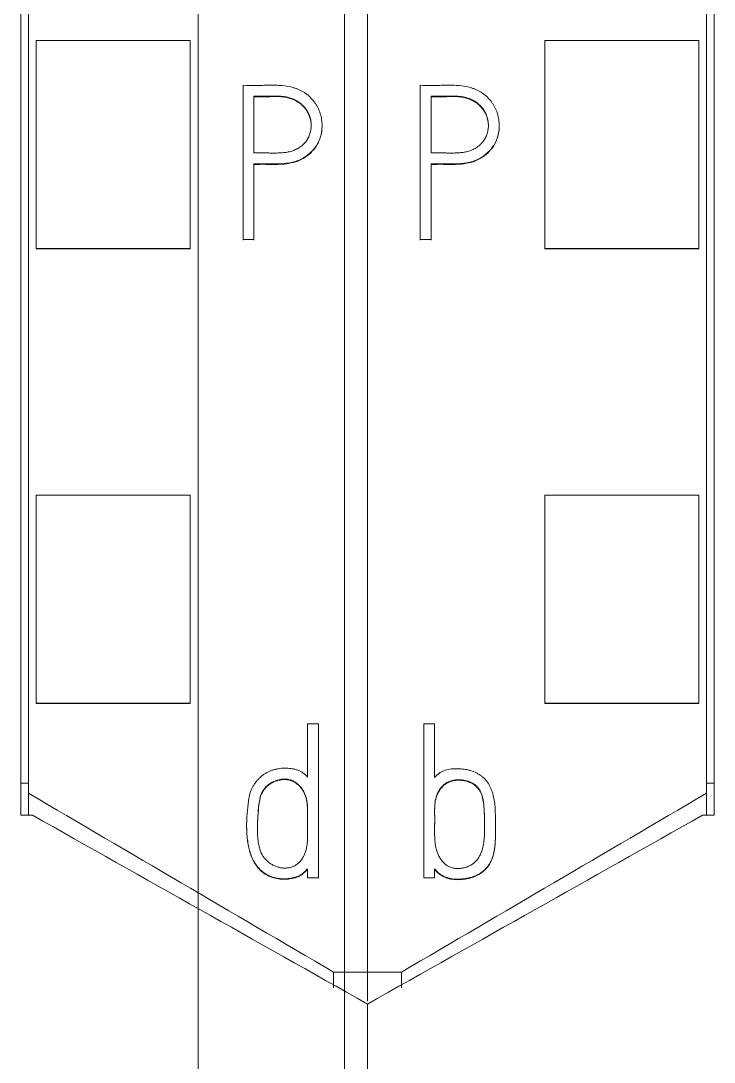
# Model space of a CAD drawing. Header units: millimetres. Extents: x 4137 to 6698, y 1400 to 3585.
# Drawn here: x 5176.55 to 5185.55, y 3245.87 to 3259.39 of the extents above; entities that cross this region are included whole.
import ezdxf

# ---------------------------------------------------------------- set-up
doc = ezdxf.new("R2010")
doc.units = ezdxf.units.MM
doc.layers.add('000-PI-Oprema', color=30, linetype='Continuous', lineweight=5)

msp = doc.modelspace()

# ---------------------------------------------------------------- linework, layer by layer
at = {"layer": '000-PI-Oprema', "color": 0, "linetype": 'ByBlock', "lineweight": 0}
for p, q in [((5181.048, 3360.459), (5181.048, 3247.041)), ((5181.048, 3360.459), (5181.048, 3247.041)), ((5176.648, 3249.363), (5176.648, 3358.178)), ((5185.448, 3358.178), (5185.448, 3249.363)), ((5178.848, 3293.528), (5178.848, 3229.573)), ((5180.748, 3293.528), (5180.748, 3229.573)), ((5176.748, 3256.433), (5176.748, 3259.134)), ((5176.748, 3259.134), (5178.748, 3259.134)), ((5178.748, 3256.433), (5178.748, 3259.134)), ((5183.348, 3256.433), (5183.348, 3259.134)), ((5185.348, 3259.134), (5183.348, 3259.134)), ((5185.348, 3256.433), (5185.348, 3259.134)), ((5179.432, 3258.551), (5179.432, 3256.549)), ((5181.732, 3258.551), (5181.732, 3256.549)), ((5179.573, 3257.673), (5179.573, 3258.409)), ((5181.873, 3257.673), (5181.873, 3258.409)), ((5180.458, 3258.022), (5180.458, 3258.028)), ((5182.758, 3258.022), (5182.758, 3258.028)), ((5179.573, 3256.549), (5179.573, 3257.532)), ((5181.873, 3256.549), (5181.873, 3257.532)), ((5179.432, 3256.549), (5179.573, 3256.549)), ((5179.432, 3256.549), (5179.432, 3256.543)), ((5179.573, 3256.549), (5179.573, 3256.543)), ((5181.732, 3256.549), (5181.873, 3256.549)), ((5181.732, 3256.549), (5181.732, 3256.543)), ((5181.873, 3256.549), (5181.873, 3256.543)), ((5176.748, 3256.428), (5176.748, 3256.433)), ((5176.748, 3256.433), (5178.748, 3256.433)), ((5176.748, 3256.428), (5178.748, 3256.428)), ((5178.748, 3256.428), (5178.748, 3256.433)), ((5183.348, 3256.428), (5183.348, 3256.433)), ((5185.348, 3256.433), (5183.348, 3256.433)), ((5185.348, 3256.428), (5183.348, 3256.428)), ((5185.348, 3256.428), (5185.348, 3256.433)), ((5176.748, 3250.531), (5176.748, 3253.232)), ((5176.748, 3253.232), (5178.748, 3253.232)), ((5178.748, 3250.531), (5178.748, 3253.232)), ((5183.348, 3250.531), (5183.348, 3253.232)), ((5185.348, 3253.232), (5183.348, 3253.232)), ((5185.348, 3250.531), (5185.348, 3253.232)), ((5176.748, 3250.528), (5176.748, 3250.531)), ((5176.748, 3250.531), (5178.748, 3250.531)), ((5176.748, 3250.528), (5178.748, 3250.528)), ((5178.748, 3250.528), (5178.748, 3250.531)), ((5183.348, 3250.528), (5183.348, 3250.531)), ((5185.348, 3250.531), (5183.348, 3250.531)), ((5185.348, 3250.528), (5183.348, 3250.528)), ((5185.348, 3250.528), (5185.348, 3250.531)), ((5180.27, 3250.264), (5180.27, 3249.572)), ((5180.411, 3250.264), (5180.27, 3250.264)), ((5180.411, 3248.264), (5180.411, 3250.264)), ((5181.781, 3248.264), (5181.781, 3250.264)), ((5181.781, 3250.264), (5181.919, 3250.264)), ((5181.919, 3250.264), (5181.919, 3249.569)), ((5176.548, 3249.492), (5176.648, 3249.492)), ((5185.548, 3249.492), (5185.448, 3249.492)), ((5176.648, 3249.078), (5176.648, 3249.363)), ((5185.448, 3249.363), (5185.448, 3249.078)), ((5176.548, 3249.078), (5176.698, 3249.078)), ((5185.398, 3249.078), (5185.548, 3249.078)), ((5179.479, 3248.941), (5179.479, 3248.931)), ((5182.709, 3248.889), (5182.709, 3248.895)), ((5180.27, 3248.383), (5180.27, 3248.264)), ((5181.919, 3248.383), (5181.919, 3248.264)), ((5180.27, 3248.264), (5180.411, 3248.264)), ((5181.919, 3248.264), (5181.781, 3248.264)), ((5180.608, 3247.041), (5180.608, 3246.837)), ((5181.048, 3247.041), (5180.608, 3247.041)), ((5181.048, 3247.041), (5181.048, 3246.664)), ((5181.048, 3247.041), (5181.048, 3246.671)), ((5181.488, 3247.041), (5181.048, 3247.041)), ((5181.488, 3246.837), (5181.488, 3247.041))]:
    msp.add_line(p, q, dxfattribs=at)
for points, knots in [([(5176.548, 3249.078), (5176.548, 3252.418), (5176.548, 3260.383), (5176.548, 3273.023), (5176.548, 3288.509), (5176.548, 3302.803), (5176.548, 3317.013), (5176.548, 3331.58), (5176.548, 3345.75), (5176.548, 3355.32), (5176.548, 3358.364)], [0, 0, 0, 0, 0.091483, 0.21812, 0.346206, 0.515858, 0.610111, 0.736264, 0.916066, 1, 1, 1, 1]), ([(5185.548, 3358.364), (5185.548, 3355.32), (5185.548, 3345.75), (5185.548, 3331.58), (5185.548, 3317.013), (5185.548, 3302.803), (5185.548, 3288.509), (5185.548, 3273.023), (5185.548, 3260.383), (5185.548, 3252.418), (5185.548, 3249.078)], [0, 0, 0, 0, 0.083934, 0.263736, 0.389889, 0.484142, 0.653794, 0.78188, 0.908517, 1, 1, 1, 1]), ([(5179.573, 3257.532), (5179.625, 3257.532), (5179.677, 3257.532), (5179.78, 3257.531), (5179.832, 3257.53), (5179.909, 3257.532), (5179.935, 3257.533), (5179.974, 3257.536), (5179.987, 3257.538), (5180.012, 3257.541), (5180.025, 3257.543), (5180.063, 3257.55), (5180.089, 3257.556), (5180.138, 3257.572), (5180.162, 3257.582), (5180.197, 3257.599), (5180.208, 3257.605), (5180.23, 3257.619), (5180.241, 3257.626), (5180.273, 3257.648), (5180.293, 3257.664), (5180.321, 3257.691), (5180.33, 3257.7), (5180.348, 3257.719), (5180.356, 3257.729), (5180.379, 3257.76), (5180.393, 3257.782), (5180.411, 3257.816), (5180.416, 3257.828), (5180.426, 3257.852), (5180.431, 3257.864), (5180.443, 3257.901), (5180.449, 3257.926), (5180.454, 3257.965), (5180.456, 3257.978), (5180.458, 3258.004), (5180.458, 3258.017), (5180.458, 3258.056), (5180.456, 3258.081), (5180.45, 3258.12), (5180.448, 3258.132), (5180.442, 3258.158), (5180.439, 3258.17), (5180.427, 3258.207), (5180.418, 3258.231), (5180.401, 3258.266), (5180.395, 3258.278), (5180.382, 3258.3), (5180.375, 3258.311), (5180.353, 3258.343), (5180.336, 3258.363), (5180.301, 3258.4), (5180.282, 3258.418), (5180.251, 3258.442), (5180.24, 3258.449), (5180.219, 3258.464), (5180.208, 3258.47), (5180.174, 3258.489), (5180.15, 3258.5), (5180.114, 3258.513), (5180.101, 3258.517), (5180.076, 3258.524), (5180.064, 3258.527), (5180.001, 3258.542), (5179.95, 3258.547), (5179.872, 3258.552), (5179.846, 3258.552), (5179.795, 3258.553), (5179.743, 3258.552), (5179.691, 3258.551), (5179.639, 3258.55), (5179.562, 3258.55), (5179.484, 3258.551), (5179.432, 3258.551)], [0, 0, 0, 0, 0.0625, 0.0625, 0.125, 0.125, 0.15625, 0.15625, 0.171875, 0.171875, 0.1875, 0.1875, 0.21875, 0.21875, 0.25, 0.25, 0.265625, 0.265625, 0.28125, 0.28125, 0.3125, 0.3125, 0.328125, 0.328125, 0.34375, 0.34375, 0.375, 0.375, 0.390625, 0.390625, 0.40625, 0.40625, 0.4375, 0.4375, 0.453125, 0.453125, 0.46875, 0.46875, 0.5, 0.5, 0.515625, 0.515625, 0.53125, 0.53125, 0.5625, 0.5625, 0.578125, 0.578125, 0.59375, 0.59375, 0.625, 0.625, 0.65625, 0.65625, 0.671875, 0.671875, 0.6875, 0.6875, 0.71875, 0.71875, 0.734375, 0.734375, 0.75, 0.75, 0.8125, 0.8125, 0.84375, 0.84375, 0.875, 0.90625, 0.90625, 0.9375, 1, 1, 1, 1]), ([(5181.873, 3257.532), (5181.925, 3257.532), (5181.977, 3257.532), (5182.08, 3257.531), (5182.132, 3257.53), (5182.209, 3257.532), (5182.235, 3257.533), (5182.274, 3257.536), (5182.287, 3257.538), (5182.312, 3257.541), (5182.325, 3257.543), (5182.363, 3257.55), (5182.389, 3257.556), (5182.438, 3257.572), (5182.462, 3257.582), (5182.497, 3257.599), (5182.508, 3257.605), (5182.53, 3257.619), (5182.541, 3257.626), (5182.573, 3257.648), (5182.593, 3257.664), (5182.621, 3257.691), (5182.63, 3257.7), (5182.648, 3257.719), (5182.656, 3257.729), (5182.679, 3257.76), (5182.693, 3257.782), (5182.711, 3257.816), (5182.716, 3257.828), (5182.726, 3257.852), (5182.731, 3257.864), (5182.743, 3257.901), (5182.749, 3257.926), (5182.754, 3257.965), (5182.756, 3257.978), (5182.758, 3258.004), (5182.758, 3258.017), (5182.758, 3258.056), (5182.756, 3258.081), (5182.75, 3258.12), (5182.748, 3258.132), (5182.742, 3258.158), (5182.739, 3258.17), (5182.727, 3258.207), (5182.718, 3258.231), (5182.701, 3258.266), (5182.695, 3258.278), (5182.682, 3258.3), (5182.675, 3258.311), (5182.653, 3258.343), (5182.636, 3258.363), (5182.601, 3258.4), (5182.582, 3258.418), (5182.551, 3258.442), (5182.54, 3258.449), (5182.519, 3258.464), (5182.508, 3258.47), (5182.474, 3258.489), (5182.45, 3258.5), (5182.414, 3258.513), (5182.401, 3258.517), (5182.376, 3258.524), (5182.364, 3258.527), (5182.301, 3258.542), (5182.25, 3258.547), (5182.172, 3258.552), (5182.146, 3258.552), (5182.095, 3258.553), (5182.043, 3258.552), (5181.991, 3258.551), (5181.939, 3258.55), (5181.862, 3258.55), (5181.784, 3258.551), (5181.732, 3258.551)], [0, 0, 0, 0, 0.0625, 0.0625, 0.125, 0.125, 0.15625, 0.15625, 0.171875, 0.171875, 0.1875, 0.1875, 0.21875, 0.21875, 0.25, 0.25, 0.265625, 0.265625, 0.28125, 0.28125, 0.3125, 0.3125, 0.328125, 0.328125, 0.34375, 0.34375, 0.375, 0.375, 0.390625, 0.390625, 0.40625, 0.40625, 0.4375, 0.4375, 0.453125, 0.453125, 0.46875, 0.46875, 0.5, 0.5, 0.515625, 0.515625, 0.53125, 0.53125, 0.5625, 0.5625, 0.578125, 0.578125, 0.59375, 0.59375, 0.625, 0.625, 0.65625, 0.65625, 0.671875, 0.671875, 0.6875, 0.6875, 0.71875, 0.71875, 0.734375, 0.734375, 0.75, 0.75, 0.8125, 0.8125, 0.84375, 0.84375, 0.875, 0.90625, 0.90625, 0.9375, 1, 1, 1, 1]), ([(5179.573, 3258.409), (5179.612, 3258.41), (5179.651, 3258.409), (5179.709, 3258.409), (5179.728, 3258.409), (5179.767, 3258.41), (5179.786, 3258.41), (5179.845, 3258.411), (5179.883, 3258.412), (5179.941, 3258.408), (5179.96, 3258.406), (5179.999, 3258.4), (5180.018, 3258.395), (5180.047, 3258.387), (5180.056, 3258.383), (5180.075, 3258.376), (5180.084, 3258.373), (5180.111, 3258.36), (5180.128, 3258.351), (5180.154, 3258.335), (5180.162, 3258.329), (5180.178, 3258.317), (5180.185, 3258.311), (5180.208, 3258.291), (5180.222, 3258.277), (5180.241, 3258.254), (5180.246, 3258.246), (5180.258, 3258.23), (5180.263, 3258.221), (5180.278, 3258.195), (5180.286, 3258.177), (5180.297, 3258.149), (5180.3, 3258.14), (5180.305, 3258.121), (5180.308, 3258.111), (5180.314, 3258.082), (5180.316, 3258.062), (5180.317, 3258.032), (5180.317, 3258.022), (5180.316, 3258.002), (5180.315, 3257.992), (5180.311, 3257.963), (5180.307, 3257.943), (5180.298, 3257.915), (5180.295, 3257.906), (5180.287, 3257.888), (5180.283, 3257.878), (5180.269, 3257.852), (5180.258, 3257.835), (5180.24, 3257.812), (5180.233, 3257.804), (5180.22, 3257.79), (5180.213, 3257.782), (5180.19, 3257.762), (5180.174, 3257.751), (5180.149, 3257.735), (5180.141, 3257.73), (5180.123, 3257.72), (5180.114, 3257.716), (5180.086, 3257.704), (5180.068, 3257.698), (5180.039, 3257.69), (5180.029, 3257.688), (5180.01, 3257.684), (5180, 3257.682), (5179.97, 3257.678), (5179.95, 3257.676), (5179.911, 3257.674), (5179.891, 3257.673), (5179.851, 3257.672), (5179.811, 3257.672), (5179.772, 3257.673), (5179.732, 3257.673), (5179.712, 3257.673), (5179.653, 3257.673), (5179.613, 3257.673), (5179.573, 3257.673)], [0, 0, 0, 0, 0.0625, 0.0625, 0.09375, 0.09375, 0.125, 0.125, 0.1875, 0.1875, 0.21875, 0.21875, 0.25, 0.25, 0.265625, 0.265625, 0.28125, 0.28125, 0.3125, 0.3125, 0.328125, 0.328125, 0.34375, 0.34375, 0.375, 0.375, 0.390625, 0.390625, 0.40625, 0.40625, 0.4375, 0.4375, 0.453125, 0.453125, 0.46875, 0.46875, 0.5, 0.5, 0.515625, 0.515625, 0.53125, 0.53125, 0.5625, 0.5625, 0.578125, 0.578125, 0.59375, 0.59375, 0.625, 0.625, 0.640625, 0.640625, 0.65625, 0.65625, 0.6875, 0.6875, 0.703125, 0.703125, 0.71875, 0.71875, 0.75, 0.75, 0.765625, 0.765625, 0.78125, 0.78125, 0.8125, 0.8125, 0.84375, 0.84375, 0.875, 0.90625, 0.90625, 0.9375, 0.9375, 1, 1, 1, 1]), ([(5181.873, 3258.409), (5181.912, 3258.41), (5181.951, 3258.409), (5182.009, 3258.409), (5182.028, 3258.409), (5182.067, 3258.41), (5182.086, 3258.41), (5182.145, 3258.411), (5182.183, 3258.412), (5182.241, 3258.408), (5182.26, 3258.406), (5182.299, 3258.4), (5182.318, 3258.395), (5182.347, 3258.387), (5182.356, 3258.383), (5182.375, 3258.376), (5182.384, 3258.373), (5182.411, 3258.36), (5182.428, 3258.351), (5182.454, 3258.335), (5182.462, 3258.329), (5182.478, 3258.317), (5182.485, 3258.311), (5182.508, 3258.291), (5182.522, 3258.277), (5182.541, 3258.254), (5182.546, 3258.246), (5182.558, 3258.23), (5182.563, 3258.221), (5182.578, 3258.195), (5182.586, 3258.177), (5182.597, 3258.149), (5182.6, 3258.14), (5182.605, 3258.121), (5182.608, 3258.111), (5182.614, 3258.082), (5182.616, 3258.062), (5182.617, 3258.032), (5182.617, 3258.022), (5182.616, 3258.002), (5182.615, 3257.992), (5182.611, 3257.963), (5182.607, 3257.943), (5182.598, 3257.915), (5182.595, 3257.906), (5182.587, 3257.888), (5182.583, 3257.878), (5182.569, 3257.852), (5182.558, 3257.835), (5182.54, 3257.812), (5182.533, 3257.804), (5182.52, 3257.79), (5182.513, 3257.782), (5182.49, 3257.762), (5182.474, 3257.751), (5182.449, 3257.735), (5182.441, 3257.73), (5182.423, 3257.72), (5182.414, 3257.716), (5182.386, 3257.704), (5182.368, 3257.698), (5182.339, 3257.69), (5182.329, 3257.688), (5182.31, 3257.684), (5182.3, 3257.682), (5182.27, 3257.678), (5182.25, 3257.676), (5182.211, 3257.674), (5182.191, 3257.673), (5182.151, 3257.672), (5182.111, 3257.672), (5182.072, 3257.673), (5182.032, 3257.673), (5182.012, 3257.673), (5181.953, 3257.673), (5181.913, 3257.673), (5181.873, 3257.673)], [0, 0, 0, 0, 0.0625, 0.0625, 0.09375, 0.09375, 0.125, 0.125, 0.1875, 0.1875, 0.21875, 0.21875, 0.25, 0.25, 0.265625, 0.265625, 0.28125, 0.28125, 0.3125, 0.3125, 0.328125, 0.328125, 0.34375, 0.34375, 0.375, 0.375, 0.390625, 0.390625, 0.40625, 0.40625, 0.4375, 0.4375, 0.453125, 0.453125, 0.46875, 0.46875, 0.5, 0.5, 0.515625, 0.515625, 0.53125, 0.53125, 0.5625, 0.5625, 0.578125, 0.578125, 0.59375, 0.59375, 0.625, 0.625, 0.640625, 0.640625, 0.65625, 0.65625, 0.6875, 0.6875, 0.703125, 0.703125, 0.71875, 0.71875, 0.75, 0.75, 0.765625, 0.765625, 0.78125, 0.78125, 0.8125, 0.8125, 0.84375, 0.84375, 0.875, 0.90625, 0.90625, 0.9375, 0.9375, 1, 1, 1, 1]), ([(5180.317, 3258.022), (5180.317, 3258.026), (5180.317, 3258.029), (5180.317, 3258.042), (5180.316, 3258.052), (5180.314, 3258.071), (5180.312, 3258.081), (5180.307, 3258.11), (5180.302, 3258.129), (5180.292, 3258.157), (5180.288, 3258.167), (5180.28, 3258.185), (5180.266, 3258.211), (5180.25, 3258.236), (5180.231, 3258.259), (5180.225, 3258.267), (5180.211, 3258.281), (5180.204, 3258.288), (5180.182, 3258.308), (5180.166, 3258.32), (5180.141, 3258.336), (5180.133, 3258.342), (5180.115, 3258.351), (5180.107, 3258.356), (5180.08, 3258.369), (5180.061, 3258.376), (5180.024, 3258.388), (5180.004, 3258.392), (5179.965, 3258.399), (5179.946, 3258.401), (5179.887, 3258.406), (5179.848, 3258.405), (5179.789, 3258.404), (5179.769, 3258.403), (5179.73, 3258.403), (5179.711, 3258.402), (5179.652, 3258.403), (5179.613, 3258.403), (5179.573, 3258.403)], [0, 0, 0, 0, 0.009533, 0.009533, 0.040485, 0.040485, 0.071437, 0.071437, 0.133342, 0.133342, 0.164294, 0.164294, 0.195246, 0.25715, 0.25715, 0.288102, 0.288102, 0.319054, 0.319054, 0.380958, 0.380958, 0.41191, 0.41191, 0.442862, 0.442862, 0.504767, 0.504767, 0.566671, 0.566671, 0.628575, 0.628575, 0.752383, 0.752383, 0.814287, 0.814287, 0.876192, 0.876192, 1, 1, 1, 1]), ([(5182.617, 3258.022), (5182.617, 3258.026), (5182.617, 3258.029), (5182.617, 3258.042), (5182.616, 3258.052), (5182.614, 3258.071), (5182.612, 3258.081), (5182.607, 3258.11), (5182.602, 3258.129), (5182.592, 3258.157), (5182.588, 3258.167), (5182.58, 3258.185), (5182.566, 3258.211), (5182.55, 3258.236), (5182.531, 3258.259), (5182.525, 3258.267), (5182.511, 3258.281), (5182.504, 3258.288), (5182.482, 3258.308), (5182.466, 3258.32), (5182.441, 3258.336), (5182.433, 3258.342), (5182.415, 3258.351), (5182.407, 3258.356), (5182.38, 3258.369), (5182.361, 3258.376), (5182.324, 3258.388), (5182.304, 3258.392), (5182.265, 3258.399), (5182.246, 3258.401), (5182.187, 3258.406), (5182.148, 3258.405), (5182.089, 3258.404), (5182.069, 3258.403), (5182.03, 3258.403), (5182.011, 3258.402), (5181.952, 3258.403), (5181.913, 3258.403), (5181.873, 3258.403)], [0, 0, 0, 0, 0.009533, 0.009533, 0.040485, 0.040485, 0.071437, 0.071437, 0.133342, 0.133342, 0.164294, 0.164294, 0.195246, 0.25715, 0.25715, 0.288102, 0.288102, 0.319054, 0.319054, 0.380958, 0.380958, 0.41191, 0.41191, 0.442862, 0.442862, 0.504767, 0.504767, 0.566671, 0.566671, 0.628575, 0.628575, 0.752383, 0.752383, 0.814287, 0.814287, 0.876192, 0.876192, 1, 1, 1, 1]), ([(5180.458, 3258.023), (5180.458, 3257.997), (5180.457, 3257.972), (5180.451, 3257.935), (5180.448, 3257.922), (5180.443, 3257.897), (5180.439, 3257.884), (5180.427, 3257.847), (5180.417, 3257.823), (5180.394, 3257.777), (5180.38, 3257.755), (5180.357, 3257.724), (5180.348, 3257.714), (5180.331, 3257.695), (5180.322, 3257.685), (5180.294, 3257.659), (5180.274, 3257.642), (5180.242, 3257.62), (5180.231, 3257.613), (5180.209, 3257.6), (5180.197, 3257.593), (5180.163, 3257.576), (5180.139, 3257.566), (5180.102, 3257.554), (5180.089, 3257.551), (5180.064, 3257.544), (5180.051, 3257.542), (5179.988, 3257.53), (5179.936, 3257.526), (5179.833, 3257.524), (5179.781, 3257.525), (5179.677, 3257.526), (5179.625, 3257.525), (5179.573, 3257.525)], [0, 0, 0, 0, 0.065202, 0.065202, 0.098588, 0.098588, 0.131973, 0.131973, 0.198745, 0.198745, 0.265516, 0.265516, 0.298902, 0.298902, 0.332287, 0.332287, 0.399059, 0.399059, 0.432444, 0.432444, 0.46583, 0.46583, 0.532601, 0.532601, 0.565987, 0.565987, 0.599372, 0.599372, 0.732915, 0.732915, 0.866457, 0.866457, 1, 1, 1, 1]), ([(5182.758, 3258.023), (5182.758, 3257.997), (5182.757, 3257.972), (5182.751, 3257.935), (5182.748, 3257.922), (5182.743, 3257.897), (5182.739, 3257.884), (5182.727, 3257.847), (5182.717, 3257.823), (5182.694, 3257.777), (5182.68, 3257.755), (5182.657, 3257.724), (5182.648, 3257.714), (5182.631, 3257.695), (5182.622, 3257.685), (5182.594, 3257.659), (5182.574, 3257.642), (5182.542, 3257.62), (5182.531, 3257.613), (5182.509, 3257.6), (5182.497, 3257.593), (5182.463, 3257.576), (5182.439, 3257.566), (5182.402, 3257.554), (5182.389, 3257.551), (5182.364, 3257.544), (5182.351, 3257.542), (5182.288, 3257.53), (5182.236, 3257.526), (5182.133, 3257.524), (5182.081, 3257.525), (5181.977, 3257.526), (5181.925, 3257.525), (5181.873, 3257.525)], [0, 0, 0, 0, 0.065202, 0.065202, 0.098588, 0.098588, 0.131973, 0.131973, 0.198745, 0.198745, 0.265516, 0.265516, 0.298902, 0.298902, 0.332287, 0.332287, 0.399059, 0.399059, 0.432444, 0.432444, 0.46583, 0.46583, 0.532601, 0.532601, 0.565987, 0.565987, 0.599372, 0.599372, 0.732915, 0.732915, 0.866457, 0.866457, 1, 1, 1, 1]), ([(5180.27, 3249.572), (5180.251, 3249.593), (5180.232, 3249.613), (5180.204, 3249.633), (5180.198, 3249.637), (5180.186, 3249.644), (5180.18, 3249.648), (5180.161, 3249.657), (5180.148, 3249.662), (5180.122, 3249.67), (5180.109, 3249.673), (5180.082, 3249.679), (5180.068, 3249.681), (5180.04, 3249.685), (5180.027, 3249.687), (5179.999, 3249.689), (5179.986, 3249.689), (5179.944, 3249.689), (5179.917, 3249.686), (5179.876, 3249.679), (5179.862, 3249.676), (5179.835, 3249.669), (5179.822, 3249.665), (5179.796, 3249.656), (5179.783, 3249.651), (5179.758, 3249.64), (5179.746, 3249.633), (5179.721, 3249.619), (5179.71, 3249.612), (5179.687, 3249.596), (5179.665, 3249.579), (5179.645, 3249.56), (5179.626, 3249.54), (5179.616, 3249.53), (5179.599, 3249.508), (5179.59, 3249.497), (5179.575, 3249.474), (5179.567, 3249.462), (5179.554, 3249.438), (5179.547, 3249.426), (5179.536, 3249.4), (5179.531, 3249.387), (5179.518, 3249.348), (5179.511, 3249.321), (5179.505, 3249.28), (5179.503, 3249.267), (5179.5, 3249.239), (5179.499, 3249.226), (5179.496, 3249.198), (5179.495, 3249.185), (5179.491, 3249.157), (5179.49, 3249.144), (5179.487, 3249.116), (5179.486, 3249.103), (5179.483, 3249.075), (5179.482, 3249.062), (5179.481, 3249.034), (5179.48, 3249.02), (5179.48, 3248.993), (5179.479, 3248.979), (5179.479, 3248.938), (5179.479, 3248.911), (5179.481, 3248.856), (5179.482, 3248.829), (5179.488, 3248.774), (5179.491, 3248.747), (5179.5, 3248.693), (5179.505, 3248.666), (5179.525, 3248.585), (5179.544, 3248.533), (5179.583, 3248.46), (5179.598, 3248.437), (5179.631, 3248.394), (5179.65, 3248.374), (5179.682, 3248.347), (5179.693, 3248.338), (5179.716, 3248.322), (5179.727, 3248.315), (5179.751, 3248.302), (5179.763, 3248.295), (5179.789, 3248.285), (5179.802, 3248.28), (5179.841, 3248.267), (5179.868, 3248.262), (5179.923, 3248.254), (5179.95, 3248.252), (5179.992, 3248.253), (5180.006, 3248.254), (5180.033, 3248.256), (5180.047, 3248.258), (5180.074, 3248.264), (5180.087, 3248.267), (5180.114, 3248.274), (5180.127, 3248.278), (5180.153, 3248.288), (5180.165, 3248.294), (5180.189, 3248.308), (5180.2, 3248.316), (5180.222, 3248.333), (5180.232, 3248.343), (5180.252, 3248.362), (5180.261, 3248.373), (5180.27, 3248.383)], [0, 0, 0, 0, 0.03125, 0.03125, 0.039062, 0.039062, 0.046875, 0.046875, 0.0625, 0.0625, 0.078125, 0.078125, 0.09375, 0.09375, 0.109375, 0.109375, 0.125, 0.125, 0.15625, 0.15625, 0.171875, 0.171875, 0.1875, 0.1875, 0.203125, 0.203125, 0.21875, 0.21875, 0.234375, 0.234375, 0.25, 0.265625, 0.265625, 0.28125, 0.28125, 0.296875, 0.296875, 0.3125, 0.3125, 0.328125, 0.328125, 0.34375, 0.34375, 0.375, 0.375, 0.390625, 0.390625, 0.40625, 0.40625, 0.421875, 0.421875, 0.4375, 0.4375, 0.453125, 0.453125, 0.46875, 0.46875, 0.484375, 0.484375, 0.5, 0.5, 0.53125, 0.53125, 0.5625, 0.5625, 0.59375, 0.59375, 0.625, 0.625, 0.6875, 0.6875, 0.71875, 0.71875, 0.75, 0.75, 0.765625, 0.765625, 0.78125, 0.78125, 0.796875, 0.796875, 0.8125, 0.8125, 0.84375, 0.84375, 0.875, 0.875, 0.890625, 0.890625, 0.90625, 0.90625, 0.921875, 0.921875, 0.9375, 0.9375, 0.953125, 0.953125, 0.96875, 0.96875, 0.984375, 0.984375, 1, 1, 1, 1]), ([(5181.919, 3249.569), (5181.938, 3249.59), (5181.959, 3249.609), (5181.993, 3249.633), (5182.004, 3249.64), (5182.023, 3249.65), (5182.03, 3249.653), (5182.043, 3249.658), (5182.049, 3249.66), (5182.082, 3249.671), (5182.109, 3249.676), (5182.151, 3249.68), (5182.165, 3249.68), (5182.193, 3249.681), (5182.207, 3249.681), (5182.249, 3249.68), (5182.276, 3249.678), (5182.317, 3249.672), (5182.331, 3249.67), (5182.359, 3249.664), (5182.372, 3249.661), (5182.412, 3249.649), (5182.438, 3249.639), (5182.475, 3249.62), (5182.488, 3249.613), (5182.511, 3249.597), (5182.523, 3249.589), (5182.555, 3249.564), (5182.575, 3249.544), (5182.601, 3249.511), (5182.609, 3249.5), (5182.624, 3249.476), (5182.638, 3249.452), (5182.649, 3249.426), (5182.66, 3249.4), (5182.665, 3249.387), (5182.678, 3249.347), (5182.684, 3249.32), (5182.695, 3249.265), (5182.698, 3249.238), (5182.704, 3249.182), (5182.705, 3249.154), (5182.707, 3249.099), (5182.708, 3249.071), (5182.709, 3249.015), (5182.709, 3248.987), (5182.71, 3248.903), (5182.71, 3248.847), (5182.707, 3248.763), (5182.706, 3248.735), (5182.702, 3248.68), (5182.699, 3248.652), (5182.692, 3248.611), (5182.689, 3248.597), (5182.683, 3248.57), (5182.679, 3248.556), (5182.666, 3248.516), (5182.655, 3248.49), (5182.635, 3248.453), (5182.627, 3248.441), (5182.611, 3248.418), (5182.603, 3248.407), (5182.575, 3248.375), (5182.555, 3248.356), (5182.521, 3248.331), (5182.509, 3248.324), (5182.485, 3248.309), (5182.472, 3248.303), (5182.447, 3248.291), (5182.434, 3248.286), (5182.407, 3248.276), (5182.394, 3248.272), (5182.353, 3248.261), (5182.326, 3248.256), (5182.27, 3248.249), (5182.242, 3248.247), (5182.186, 3248.247), (5182.158, 3248.25), (5182.117, 3248.257), (5182.103, 3248.26), (5182.076, 3248.269), (5182.063, 3248.274), (5182.037, 3248.285), (5182.025, 3248.292), (5182.007, 3248.302), (5182.001, 3248.306), (5181.989, 3248.314), (5181.983, 3248.318), (5181.956, 3248.34), (5181.936, 3248.361), (5181.919, 3248.383)], [0, 0, 0, 0, 0.03125, 0.03125, 0.046875, 0.046875, 0.054688, 0.054688, 0.0625, 0.0625, 0.09375, 0.09375, 0.109375, 0.109375, 0.125, 0.125, 0.15625, 0.15625, 0.171875, 0.171875, 0.1875, 0.1875, 0.21875, 0.21875, 0.234375, 0.234375, 0.25, 0.25, 0.28125, 0.28125, 0.296875, 0.296875, 0.3125, 0.328125, 0.328125, 0.34375, 0.34375, 0.375, 0.375, 0.40625, 0.40625, 0.4375, 0.4375, 0.46875, 0.46875, 0.5, 0.5, 0.5625, 0.5625, 0.59375, 0.59375, 0.625, 0.625, 0.640625, 0.640625, 0.65625, 0.65625, 0.6875, 0.6875, 0.703125, 0.703125, 0.71875, 0.71875, 0.75, 0.75, 0.765625, 0.765625, 0.78125, 0.78125, 0.796875, 0.796875, 0.8125, 0.8125, 0.84375, 0.84375, 0.875, 0.875, 0.90625, 0.90625, 0.921875, 0.921875, 0.9375, 0.9375, 0.953125, 0.953125, 0.960938, 0.960938, 0.96875, 0.96875, 1, 1, 1, 1]), ([(5180.216, 3249.393), (5180.231, 3249.365), (5180.243, 3249.336), (5180.256, 3249.291), (5180.259, 3249.276), (5180.264, 3249.244), (5180.266, 3249.229), (5180.268, 3249.197), (5180.269, 3249.182), (5180.27, 3249.15), (5180.271, 3249.103), (5180.27, 3249.056), (5180.269, 3248.962), (5180.27, 3248.899), (5180.27, 3248.805), (5180.27, 3248.774), (5180.267, 3248.727), (5180.266, 3248.712), (5180.261, 3248.681), (5180.256, 3248.65), (5180.248, 3248.62), (5180.238, 3248.59), (5180.232, 3248.575), (5180.22, 3248.547), (5180.212, 3248.533), (5180.196, 3248.506), (5180.187, 3248.493), (5180.166, 3248.469), (5180.155, 3248.459), (5180.137, 3248.444), (5180.13, 3248.439), (5180.117, 3248.43), (5180.11, 3248.426), (5180.09, 3248.415), (5180.075, 3248.409), (5180.053, 3248.402), (5180.045, 3248.4), (5180.03, 3248.396), (5180.022, 3248.395), (5179.999, 3248.392), (5179.983, 3248.391), (5179.951, 3248.392), (5179.936, 3248.394), (5179.905, 3248.399), (5179.89, 3248.403), (5179.859, 3248.413), (5179.845, 3248.419), (5179.817, 3248.432), (5179.803, 3248.44), (5179.777, 3248.457), (5179.764, 3248.466), (5179.74, 3248.487), (5179.729, 3248.498), (5179.709, 3248.521), (5179.699, 3248.534), (5179.674, 3248.574), (5179.662, 3248.603), (5179.647, 3248.648), (5179.643, 3248.663), (5179.636, 3248.694), (5179.633, 3248.709), (5179.626, 3248.755), (5179.623, 3248.786), (5179.62, 3248.848), (5179.619, 3248.879), (5179.62, 3248.942), (5179.621, 3248.973), (5179.623, 3249.035), (5179.625, 3249.066), (5179.629, 3249.129), (5179.632, 3249.16), (5179.638, 3249.222), (5179.642, 3249.253), (5179.651, 3249.299), (5179.655, 3249.314), (5179.665, 3249.344), (5179.671, 3249.358), (5179.685, 3249.386), (5179.694, 3249.4), (5179.708, 3249.419), (5179.712, 3249.425), (5179.723, 3249.437), (5179.728, 3249.443), (5179.745, 3249.459), (5179.757, 3249.47), (5179.782, 3249.489), (5179.795, 3249.497), (5179.837, 3249.52), (5179.866, 3249.531), (5179.904, 3249.54), (5179.912, 3249.542), (5179.928, 3249.544), (5179.936, 3249.545), (5179.959, 3249.548), (5179.975, 3249.548), (5179.998, 3249.546), (5180.006, 3249.545), (5180.022, 3249.542), (5180.03, 3249.541), (5180.052, 3249.534), (5180.067, 3249.529), (5180.088, 3249.519), (5180.095, 3249.515), (5180.109, 3249.507), (5180.129, 3249.494), (5180.147, 3249.479), (5180.164, 3249.463), (5180.169, 3249.457), (5180.18, 3249.445), (5180.185, 3249.439), (5180.199, 3249.42), (5180.208, 3249.407), (5180.216, 3249.393)], [0, 0, 0, 0, 0.03125, 0.03125, 0.046875, 0.046875, 0.0625, 0.0625, 0.078125, 0.078125, 0.09375, 0.125, 0.125, 0.1875, 0.1875, 0.21875, 0.21875, 0.234375, 0.234375, 0.25, 0.265625, 0.265625, 0.28125, 0.28125, 0.296875, 0.296875, 0.3125, 0.3125, 0.328125, 0.328125, 0.335938, 0.335938, 0.34375, 0.34375, 0.359375, 0.359375, 0.367188, 0.367188, 0.375, 0.375, 0.390625, 0.390625, 0.40625, 0.40625, 0.421875, 0.421875, 0.4375, 0.4375, 0.453125, 0.453125, 0.46875, 0.46875, 0.484375, 0.484375, 0.5, 0.5, 0.53125, 0.53125, 0.546875, 0.546875, 0.5625, 0.5625, 0.59375, 0.59375, 0.625, 0.625, 0.65625, 0.65625, 0.6875, 0.6875, 0.71875, 0.71875, 0.75, 0.75, 0.765625, 0.765625, 0.78125, 0.78125, 0.796875, 0.796875, 0.804688, 0.804688, 0.8125, 0.8125, 0.828125, 0.828125, 0.84375, 0.84375, 0.875, 0.875, 0.882813, 0.882813, 0.890625, 0.890625, 0.90625, 0.90625, 0.914063, 0.914063, 0.921875, 0.921875, 0.9375, 0.9375, 0.945313, 0.945313, 0.953125, 0.96875, 0.96875, 0.976563, 0.976563, 0.984375, 0.984375, 1, 1, 1, 1]), ([(5180.216, 3249.387), (5180.2, 3249.414), (5180.181, 3249.44), (5180.153, 3249.467), (5180.147, 3249.473), (5180.135, 3249.483), (5180.129, 3249.488), (5180.109, 3249.501), (5180.096, 3249.509), (5180.074, 3249.519), (5180.067, 3249.522), (5180.052, 3249.528), (5180.045, 3249.53), (5180.022, 3249.536), (5180.006, 3249.539), (5179.983, 3249.541), (5179.975, 3249.541), (5179.959, 3249.541), (5179.951, 3249.541), (5179.928, 3249.538), (5179.912, 3249.536), (5179.881, 3249.528), (5179.866, 3249.524), (5179.837, 3249.512), (5179.822, 3249.506), (5179.802, 3249.495), (5179.795, 3249.491), (5179.782, 3249.482), (5179.775, 3249.478), (5179.756, 3249.463), (5179.733, 3249.443), (5179.712, 3249.419), (5179.698, 3249.4), (5179.694, 3249.393), (5179.685, 3249.379), (5179.682, 3249.373), (5179.671, 3249.352), (5179.665, 3249.337), (5179.655, 3249.307), (5179.651, 3249.292), (5179.642, 3249.246), (5179.638, 3249.215), (5179.632, 3249.152), (5179.627, 3249.09), (5179.623, 3249.027), (5179.621, 3248.965), (5179.62, 3248.934), (5179.62, 3248.899), (5179.62, 3248.896), (5179.62, 3248.893)], [0, 0, 0, 0, 0.082662, 0.082662, 0.103327, 0.103327, 0.123993, 0.123993, 0.165323, 0.165323, 0.185989, 0.185989, 0.206654, 0.206654, 0.247985, 0.247985, 0.268651, 0.268651, 0.289316, 0.289316, 0.330647, 0.330647, 0.371978, 0.371978, 0.413309, 0.413309, 0.433974, 0.433974, 0.454639, 0.454639, 0.49597, 0.537301, 0.537301, 0.557967, 0.557967, 0.578632, 0.578632, 0.619963, 0.619963, 0.661294, 0.661294, 0.743955, 0.743955, 0.826617, 0.909279, 0.909279, 0.99194, 0.99194, 1, 1, 1, 1]), ([(5182.09, 3249.507), (5182.104, 3249.514), (5182.119, 3249.52), (5182.149, 3249.529), (5182.164, 3249.532), (5182.188, 3249.536), (5182.196, 3249.537), (5182.211, 3249.538), (5182.235, 3249.539), (5182.259, 3249.538), (5182.29, 3249.534), (5182.306, 3249.531), (5182.336, 3249.524), (5182.351, 3249.519), (5182.381, 3249.508), (5182.395, 3249.501), (5182.423, 3249.486), (5182.436, 3249.477), (5182.455, 3249.462), (5182.46, 3249.457), (5182.472, 3249.446), (5182.477, 3249.44), (5182.493, 3249.422), (5182.501, 3249.409), (5182.516, 3249.381), (5182.523, 3249.366), (5182.534, 3249.337), (5182.538, 3249.322), (5182.546, 3249.291), (5182.549, 3249.276), (5182.554, 3249.245), (5182.556, 3249.229), (5182.561, 3249.182), (5182.562, 3249.15), (5182.566, 3249.056), (5182.568, 3248.993), (5182.568, 3248.898), (5182.567, 3248.866), (5182.565, 3248.803), (5182.563, 3248.772), (5182.557, 3248.725), (5182.555, 3248.709), (5182.549, 3248.678), (5182.545, 3248.663), (5182.533, 3248.617), (5182.522, 3248.587), (5182.502, 3248.545), (5182.494, 3248.531), (5182.476, 3248.505), (5182.466, 3248.493), (5182.445, 3248.47), (5182.433, 3248.459), (5182.407, 3248.44), (5182.394, 3248.432), (5182.366, 3248.417), (5182.351, 3248.411), (5182.321, 3248.4), (5182.306, 3248.396), (5182.275, 3248.39), (5182.259, 3248.387), (5182.236, 3248.386), (5182.228, 3248.386), (5182.212, 3248.386), (5182.204, 3248.386), (5182.18, 3248.388), (5182.165, 3248.39), (5182.142, 3248.396), (5182.134, 3248.399), (5182.119, 3248.404), (5182.112, 3248.407), (5182.091, 3248.418), (5182.077, 3248.426), (5182.058, 3248.44), (5182.052, 3248.445), (5182.04, 3248.456), (5182.035, 3248.462), (5182.019, 3248.479), (5182.009, 3248.491), (5181.991, 3248.517), (5181.982, 3248.531), (5181.961, 3248.573), (5181.95, 3248.602), (5181.938, 3248.648), (5181.934, 3248.664), (5181.929, 3248.695), (5181.927, 3248.71), (5181.922, 3248.757), (5181.92, 3248.788), (5181.919, 3248.85), (5181.919, 3248.881), (5181.919, 3248.944), (5181.92, 3248.975), (5181.92, 3249.037), (5181.92, 3249.068), (5181.919, 3249.131), (5181.919, 3249.162), (5181.922, 3249.224), (5181.925, 3249.255), (5181.935, 3249.3), (5181.939, 3249.316), (5181.95, 3249.345), (5181.956, 3249.36), (5181.969, 3249.387), (5181.977, 3249.401), (5181.995, 3249.427), (5182.005, 3249.439), (5182.026, 3249.462), (5182.038, 3249.472), (5182.056, 3249.486), (5182.063, 3249.491), (5182.073, 3249.497), (5182.076, 3249.499), (5182.083, 3249.503), (5182.086, 3249.505), (5182.09, 3249.507)], [0, 0, 0, 0, 0.015625, 0.015625, 0.03125, 0.03125, 0.039063, 0.039063, 0.046875, 0.0625, 0.0625, 0.078125, 0.078125, 0.09375, 0.09375, 0.109375, 0.109375, 0.125, 0.125, 0.132813, 0.132813, 0.140625, 0.140625, 0.15625, 0.15625, 0.171875, 0.171875, 0.1875, 0.1875, 0.203125, 0.203125, 0.21875, 0.21875, 0.25, 0.25, 0.3125, 0.3125, 0.34375, 0.34375, 0.375, 0.375, 0.390625, 0.390625, 0.40625, 0.40625, 0.4375, 0.4375, 0.453125, 0.453125, 0.46875, 0.46875, 0.484375, 0.484375, 0.5, 0.5, 0.515625, 0.515625, 0.53125, 0.53125, 0.546875, 0.546875, 0.554688, 0.554688, 0.5625, 0.5625, 0.578125, 0.578125, 0.585938, 0.585938, 0.59375, 0.59375, 0.609375, 0.609375, 0.617188, 0.617188, 0.625, 0.625, 0.640625, 0.640625, 0.65625, 0.65625, 0.6875, 0.6875, 0.703125, 0.703125, 0.71875, 0.71875, 0.75, 0.75, 0.78125, 0.78125, 0.8125, 0.8125, 0.84375, 0.84375, 0.875, 0.875, 0.90625, 0.90625, 0.921875, 0.921875, 0.9375, 0.9375, 0.953125, 0.953125, 0.96875, 0.96875, 0.984375, 0.984375, 0.992188, 0.992188, 0.996094, 0.996094, 1, 1, 1, 1]), ([(5182.09, 3249.501), (5182.076, 3249.493), (5182.062, 3249.485), (5182.037, 3249.466), (5182.026, 3249.455), (5181.993, 3249.42), (5181.975, 3249.393), (5181.954, 3249.35), (5181.948, 3249.336), (5181.938, 3249.306), (5181.934, 3249.29), (5181.927, 3249.259), (5181.925, 3249.243), (5181.922, 3249.212), (5181.921, 3249.196), (5181.919, 3249.149), (5181.919, 3249.117), (5181.92, 3249.054), (5181.92, 3249.023), (5181.92, 3248.96), (5181.919, 3248.928), (5181.919, 3248.883), (5181.919, 3248.869), (5181.919, 3248.855)], [0, 0, 0, 0, 0.067236, 0.067236, 0.134472, 0.134472, 0.268944, 0.268944, 0.33618, 0.33618, 0.403416, 0.403416, 0.470652, 0.470652, 0.537887, 0.537887, 0.672359, 0.672359, 0.806831, 0.806831, 0.941303, 0.941303, 1, 1, 1, 1]), ([(5182.568, 3248.924), (5182.568, 3248.926), (5182.568, 3248.929), (5182.568, 3248.994), (5182.566, 3249.056), (5182.562, 3249.149), (5182.56, 3249.181), (5182.554, 3249.243), (5182.549, 3249.274), (5182.537, 3249.32), (5182.533, 3249.335), (5182.521, 3249.364), (5182.515, 3249.378), (5182.499, 3249.406), (5182.491, 3249.418), (5182.47, 3249.443), (5182.458, 3249.453), (5182.44, 3249.468), (5182.434, 3249.472), (5182.42, 3249.481), (5182.414, 3249.485), (5182.393, 3249.496), (5182.379, 3249.503), (5182.349, 3249.514), (5182.335, 3249.518), (5182.304, 3249.526), (5182.288, 3249.528), (5182.257, 3249.532), (5182.242, 3249.532), (5182.21, 3249.532), (5182.195, 3249.531), (5182.164, 3249.526), (5182.148, 3249.523), (5182.126, 3249.516), (5182.115, 3249.512), (5182.104, 3249.507), (5182.097, 3249.504), (5182.093, 3249.503), (5182.09, 3249.501)], [0, 0, 0, 0, 0.008133, 0.008133, 0.206507, 0.206507, 0.305693, 0.305693, 0.40488, 0.40488, 0.454473, 0.454473, 0.504067, 0.504067, 0.55366, 0.55366, 0.603253, 0.603253, 0.62805, 0.62805, 0.652847, 0.652847, 0.70244, 0.70244, 0.752033, 0.752033, 0.801627, 0.801627, 0.85122, 0.85122, 0.900813, 0.900813, 0.950407, 0.950407, 0.975203, 0.987602, 0.987602, 1, 1, 1, 1]), ([(5180.27, 3249.103), (5180.27, 3249.107), (5180.27, 3249.126), (5180.27, 3249.145), (5180.269, 3249.176), (5180.268, 3249.192), (5180.264, 3249.239), (5180.26, 3249.27), (5180.247, 3249.315), (5180.242, 3249.33), (5180.233, 3249.352), (5180.23, 3249.359), (5180.223, 3249.373), (5180.219, 3249.38), (5180.216, 3249.387)], [0, 0, 0, 0, 0.036299, 0.196916, 0.196916, 0.357533, 0.357533, 0.678766, 0.678766, 0.839383, 0.839383, 0.919692, 0.919692, 1, 1, 1, 1]), ([(5180.27, 3248.377), (5180.252, 3248.356), (5180.232, 3248.336), (5180.205, 3248.314), (5180.199, 3248.31), (5180.188, 3248.302), (5180.182, 3248.298), (5180.164, 3248.287), (5180.151, 3248.281), (5180.126, 3248.271), (5180.112, 3248.267), (5180.086, 3248.26), (5180.072, 3248.257), (5180.045, 3248.252), (5180.031, 3248.25), (5180.003, 3248.247), (5179.99, 3248.247), (5179.962, 3248.246), (5179.948, 3248.247), (5179.921, 3248.249), (5179.907, 3248.25), (5179.866, 3248.256), (5179.839, 3248.262), (5179.8, 3248.274), (5179.787, 3248.279), (5179.762, 3248.29), (5179.749, 3248.296), (5179.713, 3248.317), (5179.69, 3248.333), (5179.659, 3248.36), (5179.649, 3248.37), (5179.63, 3248.39), (5179.621, 3248.401), (5179.596, 3248.434), (5179.581, 3248.457), (5179.561, 3248.494), (5179.555, 3248.507), (5179.544, 3248.532), (5179.539, 3248.545), (5179.525, 3248.584), (5179.517, 3248.611), (5179.504, 3248.664), (5179.499, 3248.691), (5179.49, 3248.746), (5179.487, 3248.774), (5179.482, 3248.829), (5179.481, 3248.856), (5179.479, 3248.899), (5179.479, 3248.915), (5179.479, 3248.931)], [0, 0, 0, 0, 0.064224, 0.064224, 0.08028, 0.08028, 0.096336, 0.096336, 0.128448, 0.128448, 0.16056, 0.16056, 0.192672, 0.192672, 0.224784, 0.224784, 0.256896, 0.256896, 0.289008, 0.289008, 0.32112, 0.32112, 0.385344, 0.385344, 0.417456, 0.417456, 0.449568, 0.449568, 0.513792, 0.513792, 0.545904, 0.545904, 0.578016, 0.578016, 0.64224, 0.64224, 0.674352, 0.674352, 0.706464, 0.706464, 0.770688, 0.770688, 0.834912, 0.834912, 0.899136, 0.899136, 0.96336, 0.96336, 1, 1, 1, 1]), ([(5181.919, 3248.377), (5181.936, 3248.354), (5181.956, 3248.334), (5181.988, 3248.308), (5182, 3248.3), (5182.024, 3248.286), (5182.037, 3248.279), (5182.062, 3248.268), (5182.075, 3248.263), (5182.102, 3248.255), (5182.116, 3248.251), (5182.157, 3248.244), (5182.185, 3248.241), (5182.241, 3248.241), (5182.269, 3248.242), (5182.324, 3248.25), (5182.352, 3248.255), (5182.392, 3248.266), (5182.405, 3248.27), (5182.431, 3248.279), (5182.445, 3248.284), (5182.483, 3248.301), (5182.507, 3248.315), (5182.541, 3248.34), (5182.552, 3248.349), (5182.573, 3248.368), (5182.583, 3248.378), (5182.611, 3248.409), (5182.626, 3248.432), (5182.647, 3248.469), (5182.653, 3248.482), (5182.664, 3248.507), (5182.669, 3248.52), (5182.682, 3248.56), (5182.689, 3248.587), (5182.696, 3248.629), (5182.698, 3248.642), (5182.701, 3248.67), (5182.703, 3248.684), (5182.706, 3248.726), (5182.707, 3248.754), (5182.708, 3248.783), (5182.708, 3248.785), (5182.708, 3248.786)], [0, 0, 0, 0, 0.071147, 0.071147, 0.10672, 0.10672, 0.142293, 0.142293, 0.177866, 0.177866, 0.21344, 0.21344, 0.284586, 0.284586, 0.355733, 0.355733, 0.426879, 0.426879, 0.462452, 0.462452, 0.498026, 0.498026, 0.569172, 0.569172, 0.604745, 0.604745, 0.640319, 0.640319, 0.711465, 0.711465, 0.747039, 0.747039, 0.782612, 0.782612, 0.853758, 0.853758, 0.889332, 0.889332, 0.924905, 0.924905, 0.996051, 0.996051, 1, 1, 1, 1]), ([(5181.048, 3246.627), (5181.048, 3245.119), (5181.048, 3241.869), (5181.048, 3237.586), (5181.048, 3234.811), (5181.048, 3233.778)], [0, 0, 0, 0, 0.352188, 0.75882, 1, 1, 1, 1]), ([(5181.048, 3246.627), (5181.048, 3245.119), (5181.048, 3241.869), (5181.048, 3236.586), (5181.048, 3232.811), (5181.048, 3230.779)], [0, 0, 0, 0, 0.285532, 0.615204, 1, 1, 1, 1])]:
    msp.add_open_spline(points, degree=3, knots=knots, dxfattribs=at)
for points in [[(5176.648, 3249.363), (5177.967, 3248.588), (5179.287, 3247.814), (5180.608, 3247.041)], [(5181.488, 3247.041), (5182.808, 3247.814), (5184.128, 3248.588), (5185.448, 3249.363)], [(5181.048, 3246.627), (5179.598, 3247.444), (5178.148, 3248.261), (5176.698, 3249.078)], [(5185.398, 3249.078), (5183.948, 3248.261), (5182.498, 3247.444), (5181.048, 3246.627)]]:
    msp.add_open_spline(points, degree=3, dxfattribs=at)

doc.saveas('drawing.dxf')
